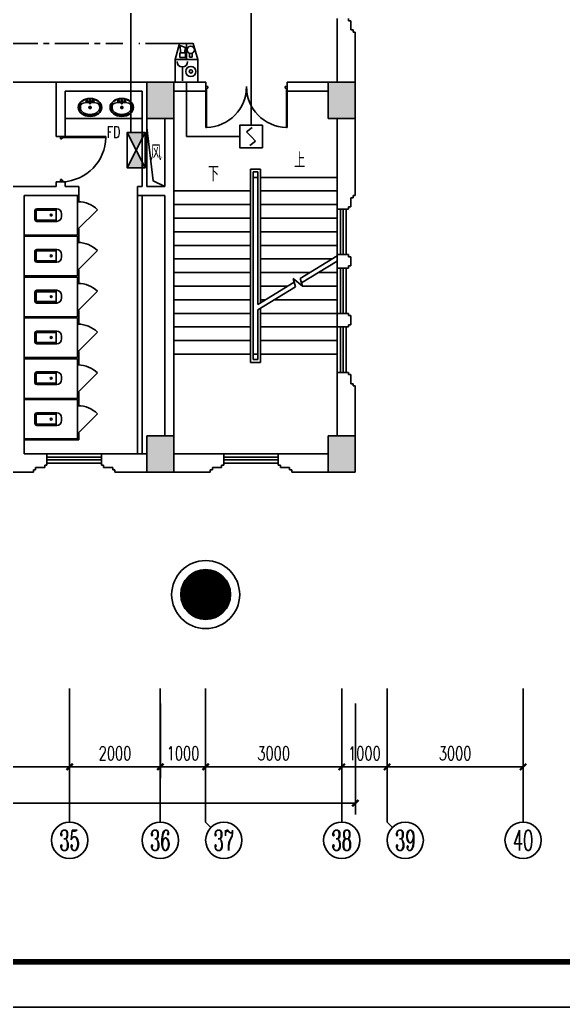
# Model space of a CAD drawing. Extents: x 190999 to 918899, y -200814 to 215286.
# Drawn here: x 630685 to 642670, y -12314 to 9461 of the extents above; entities that cross this region are included whole.
import ezdxf
from ezdxf.enums import TextEntityAlignment as Align

# ---------------------------------------------------------------- set-up
doc = ezdxf.new("R2010")
doc.units = 0
doc.header["$LTSCALE"] = 1000
doc.header["$MEASUREMENT"] = 0
doc.linetypes.add('CENTER2', pattern=[1.125, 0.75, -0.125, 0.125, -0.125])
doc.layers.get('Defpoints').update_dxf_attribs({"color": 1})
for name, color, linetype in [('00-EQUIP', 3, 'Continuous'), ('00-WIRE-4', 6, 'Continuous'), ('A-卫生间', 250, 'Continuous'), ('A-墙线', 2, 'Continuous'), ('A-外包装修', 250, 'Continuous'), ('A-外窗', 145, 'Continuous'), ('A-门', 167, 'Continuous'), ('AXIS', 3, 'Continuous'), ('AXIS_TEXT', 7, 'Continuous'), ('COLUMN', 2, 'Continuous'), ('DIM_SYMB', 3, 'Continuous'), ('PUB_HATCH', 250, 'Continuous'), ('PUB_TEXT', 7, 'Continuous'), ('STAIR', 5, 'Continuous'), ('图框', 189, 'Continuous'), ('房间名称', 7, 'Continuous'), ('暖通-风-说明', 3, 'Continuous'), ('洞口线', 165, 'Continuous')]:
    doc.layers.add(name, color=color, linetype=linetype)
doc.styles.add('_TCH_AXIS', font='COMPLEX', dxfattribs={"bigfont": 'GBCBIG'})
doc.styles.add('_TCH_DIM', font='SIMPLEX', dxfattribs={"bigfont": 'GBCBIG'})
doc.styles.add('COMPLEX', font='COMPLEX')
doc.styles.add('DIM_FONT', font='SIMPLEX', dxfattribs={"width": 0.7, "bigfont": 'GBCBIG'})
doc.styles.add('HZ-ZGBZ', font='romanc.shx', dxfattribs={"width": 0.65})
doc.styles.get("Standard").update_dxf_attribs({"font": 'simhei.ttf'})
doc.dimstyles.new('DIMN', dxfattribs={"dimtxt": 300, "dimasz": 100, "dimexe": 250, "dimexo": 300, "dimgap": 150, "dimtad": 1, "dimdec": 0, "dimzin": 0, "dimdsep": 46, "dimtxsty": 'DIM_FONT', "dimblk": 'ARCHTICK', "dimcen": 0.09, "dimclrt": 7, "dimazin": 2, "dimtfac": 1, "dimtdec": 0, "dimtix": 1, "dimtmove": 2, "dimatfit": 3, "dimfxl": 0, "dimtolj": 1, "dimtzin": 0, "dimarcsym": 0})

# ---------------------------------------------------------------- blocks, each defined once
blk = doc.blocks.new('TJAD_TK_A0')
at = {"layer": '图框'}
blk.add_line((973, -441.7), (2162, -441.7), dxfattribs=at)
at = {"layer": '图框', "const_width": 1.2}
blk.add_lwpolyline([(2152, -431.7), (2152, 389.3), (998, 389.3), (998, -431.7)], close=True, dxfattribs=at)
blk = doc.blocks.new('手盆')
at = {"layer": 'A-卫生间'}
for p, q in [((113, 12), (46, 16)), ((160, 0), (235, 0)), ((198, -37), (198, 38)), ((113, -11), (46, -16))]:
    blk.add_line(p, q, dxfattribs=at)
for centre, major_axis, ratio, start_param, end_param in [((198, 0), (0, 259), 0.763797, 3.141593, 9.424778), ((194, 0), (0, 259), 0.413212, 0.351725, 1.519021), ((106, 0), (0, 13.9), 0.9, 3.760941, 5.663837), ((194, 0), (0, 259), 0.413212, 1.620217, 2.789865)]:
    blk.add_ellipse(centre, major_axis=major_axis, ratio=ratio, start_param=start_param, end_param=end_param, dxfattribs=at)
for centre, major_axis in [((46, 0), (0, 15.8)), ((56, 71), (0, 20.6)), ((56, 71), (0, 15.6)), ((198, 0), (0, 23.4)), ((56, -71), (0, 20.6)), ((56, -71), (0, 15.6))]:
    blk.add_ellipse(centre, major_axis=major_axis, ratio=0.9, dxfattribs=at)
for points, knots in [([(198, -249), (204, -249), (211, -249), (228, -246), (239, -243), (260, -236), (270, -231), (290, -218), (299, -211), (317, -194), (325, -185), (340, -164), (347, -153), (360, -129), (365, -116), (374, -90), (378, -76), (383, -48), (385, -34), (387, -5), (387, 9), (385, 38), (383, 52), (377, 80), (373, 94), (364, 120), (358, 133), (345, 156), (338, 167), (323, 187), (314, 197), (296, 213), (287, 220), (267, 232), (257, 237), (236, 244), (225, 247), (204, 249), (193, 249), (171, 247), (161, 245), (140, 237), (129, 232), (110, 221), (100, 213), (82, 197), (74, 188), (58, 168), (51, 157), (38, 133), (32, 121), (23, 95), (19, 81), (13, 53), (11, 39), (9, 10), (9, -4), (10, -33), (12, -47), (18, -75), (21, -89), (30, -115), (36, -128), (48, -152), (55, -163), (70, -184), (78, -193), (96, -210), (105, -218), (125, -230), (135, -235), (156, -243), (167, -246), (184, -249), (191, -249), (198, -249)], [0, 0, 0, 0, 0.105369, 0.105369, 0.278747, 0.278747, 0.452125, 0.452125, 0.625504, 0.625504, 0.798882, 0.798882, 0.97226, 0.97226, 1.145639, 1.145639, 1.319017, 1.319017, 1.492395, 1.492395, 1.665774, 1.665774, 1.839152, 1.839152, 2.01253, 2.01253, 2.185909, 2.185909, 2.359287, 2.359287, 2.532665, 2.532665, 2.706044, 2.706044, 2.879422, 2.879422, 3.0528, 3.0528, 3.226179, 3.226179, 3.399557, 3.399557, 3.572935, 3.572935, 3.746313, 3.746313, 3.919692, 3.919692, 4.09307, 4.09307, 4.266448, 4.266448, 4.439827, 4.439827, 4.613205, 4.613205, 4.786583, 4.786583, 4.959962, 4.959962, 5.13334, 5.13334, 5.306718, 5.306718, 5.480097, 5.480097, 5.653475, 5.653475, 5.826853, 5.826853, 6.000232, 6.000232, 6.17361, 6.17361, 6.283185, 6.283185, 6.283185, 6.283185]), ([(119, -185), (121, -187), (123, -188), (130, -193), (135, -196), (146, -202), (152, -205), (163, -209), (169, -210), (180, -213), (186, -214), (194, -214), (196, -214), (198, -214), (204, -214), (209, -214), (222, -212), (229, -210), (241, -206), (245, -204), (254, -200), (259, -197), (269, -191), (275, -187), (286, -178), (291, -173), (300, -162), (304, -158), (314, -145), (319, -137), (327, -123), (329, -118), (334, -107), (336, -101), (341, -89), (343, -83), (346, -71), (348, -64), (351, -49), (352, -40), (354, -22), (355, -13), (355, 5), (355, 14), (354, 32), (352, 41), (349, 58), (348, 66), (343, 81), (341, 89), (335, 104), (332, 111), (326, 125), (322, 132), (314, 144), (310, 150), (301, 162), (296, 167), (287, 177), (281, 181), (272, 189), (267, 192), (256, 199), (250, 202), (238, 207), (233, 209), (223, 211), (217, 212), (205, 214), (198, 214), (186, 213), (181, 213), (171, 211), (166, 210), (151, 205), (141, 200), (128, 191), (123, 188), (119, 185)], [5.740897, 5.740897, 5.740897, 5.740897, 5.780874, 5.780874, 5.896829, 5.896829, 6.012784, 6.012784, 6.128739, 6.128739, 6.240697, 6.240697, 6.283185, 6.283185, 6.283185, 6.399826, 6.399826, 6.5409, 6.5409, 6.634, 6.634, 6.7271, 6.7271, 6.852188, 6.852188, 6.977276, 6.977276, 7.077377, 7.077377, 7.229977, 7.229977, 7.317389, 7.317389, 7.404801, 7.404801, 7.497094, 7.497094, 7.589386, 7.589386, 7.712334, 7.712334, 7.835281, 7.835281, 7.958228, 7.958228, 8.081175, 8.081175, 8.194983, 8.194983, 8.30879, 8.30879, 8.422598, 8.422598, 8.537599, 8.537599, 8.6526, 8.6526, 8.767602, 8.767602, 8.884432, 8.884432, 8.982435, 8.982435, 9.119467, 9.119467, 9.224191, 9.224191, 9.328914, 9.328914, 9.470087, 9.470087, 9.571187, 9.571187, 9.672288, 9.672288, 9.874489, 9.874489, 9.967059, 9.967059, 9.967059, 9.967059])]:
    blk.add_open_spline(points, degree=3, knots=knots, dxfattribs=at)
blk.add_point((46, 0), dxfattribs=at)
blk = doc.blocks.new('m1000')
at = {"layer": 'A-墙线'}
for p, q in [((0, 0), (0, 200)), ((1000, 0), (1000, 200))]:
    blk.add_line(p, q, dxfattribs=at)
at = {"layer": 'A-门'}
for p, q in [((0, 1100), (0, 100)), ((0, 1100), (20, 1100)), ((20, 1100), (20, 150)), ((0, 150), (30, 150)), ((0, 100), (50, 100)), ((30, 150), (30, 130)), ((30, 130), (50, 130)), ((50, 130), (50, 100)), ((950, 130), (950, 100)), ((970, 130), (950, 130)), ((1000, 100), (950, 100)), ((970, 150), (970, 130)), ((1000, 150), (970, 150)), ((1000, 150), (1000, 100))]:
    blk.add_line(p, q, dxfattribs=at)
blk.add_arc((0, 100), 1000, 2.866, 88.854, dxfattribs=at)
blk = doc.blocks.new('m1800')
at = {"layer": 'A-墙线'}
for p, q in [((-900, -100), (-900, 100)), ((900, -100), (900, 100))]:
    blk.add_line(p, q, dxfattribs=at)
at = {"layer": 'A-门'}
for p, q in [((-900, 900), (-900, 0)), ((-900, 900), (-880, 900)), ((-880, 900), (-880, 50)), ((880, 900), (880, 50)), ((900, 900), (880, 900)), ((900, 900), (900, 0)), ((-900, 50), (-870, 50)), ((-900, 0), (-850, 0)), ((-870, 50), (-870, 30)), ((-870, 30), (-850, 30)), ((-850, 30), (-850, 0)), ((850, 30), (850, 0)), ((870, 30), (850, 30)), ((900, 0), (850, 0)), ((870, 50), (870, 30)), ((900, 50), (870, 50))]:
    blk.add_line(p, q, dxfattribs=at)
for centre, start, end in [((-900, 0), 0, 88.7267), ((900, 0), 91.2733, 180)]:
    blk.add_arc(centre, 900, start, end, dxfattribs=at)
blk = doc.blocks.new('_ArchTick')
at = {"const_width": 0.5}
blk.add_lwpolyline([(-0.7, -0.7), (0.7, 0.7)], dxfattribs=at)
blk = doc.blocks.new('*D1090')
at = {"layer": 'AXIS', "color": 0, "lineweight": -2}
for p, q in [((638785, -5614), (638785, -7264)), ((641785, -5614), (641785, -7264)), ((638785, -7014), (641785, -7014))]:
    blk.add_line(p, q, dxfattribs=at)
at = {"layer": 'Defpoints', "color": 0}
for p in [(638785, -5314), (641785, -5314), (641785, -7014)]:
    blk.add_point(p, dxfattribs=at)
at = {"layer": 'AXIS', "color": 0, "lineweight": -2, "xscale": 100, "yscale": 100, "zscale": 100, "rotation": 180}
blk.add_blockref('_ArchTick', (638785, -7014), dxfattribs=at)
at = {"layer": 'AXIS', "color": 0, "lineweight": -2, "xscale": 100, "yscale": 100, "zscale": 100}
blk.add_blockref('_ArchTick', (641785, -7014), dxfattribs=at)
at = {"layer": 'AXIS', "color": 7, "insert": (640285, -6714), "char_height": 300, "attachment_point": 5, "style": 'DIM_FONT'}
blk.add_mtext('\\A1;3000', dxfattribs=at)
blk = doc.blocks.new('*D1091')
at = {"layer": 'AXIS', "color": 0, "lineweight": -2}
for p, q in [((637785, -5614), (637785, -7264)), ((638785, -5614), (638785, -7264)), ((637785, -7014), (638785, -7014))]:
    blk.add_line(p, q, dxfattribs=at)
at = {"layer": 'Defpoints', "color": 0}
for p in [(637785, -5314), (638785, -5314), (638785, -7014)]:
    blk.add_point(p, dxfattribs=at)
at = {"layer": 'AXIS', "color": 0, "lineweight": -2, "xscale": 100, "yscale": 100, "zscale": 100, "rotation": 180}
blk.add_blockref('_ArchTick', (637785, -7014), dxfattribs=at)
at = {"layer": 'AXIS', "color": 0, "lineweight": -2, "xscale": 100, "yscale": 100, "zscale": 100}
blk.add_blockref('_ArchTick', (638785, -7014), dxfattribs=at)
at = {"layer": 'AXIS', "color": 7, "insert": (638285, -6714), "char_height": 300, "attachment_point": 5, "style": 'DIM_FONT'}
blk.add_mtext('\\A1;1000', dxfattribs=at)
blk = doc.blocks.new('*D1092')
at = {"layer": 'AXIS', "color": 0, "lineweight": -2}
for p, q in [((634784, -5614), (634784, -7264)), ((637785, -5614), (637785, -7264)), ((634784, -7014), (637785, -7014))]:
    blk.add_line(p, q, dxfattribs=at)
at = {"layer": 'Defpoints', "color": 0}
for p in [(634784, -5314), (637785, -5314), (637785, -7014)]:
    blk.add_point(p, dxfattribs=at)
at = {"layer": 'AXIS', "color": 0, "lineweight": -2, "xscale": 100, "yscale": 100, "zscale": 100, "rotation": 180}
blk.add_blockref('_ArchTick', (634784, -7014), dxfattribs=at)
at = {"layer": 'AXIS', "color": 0, "lineweight": -2, "xscale": 100, "yscale": 100, "zscale": 100}
blk.add_blockref('_ArchTick', (637785, -7014), dxfattribs=at)
at = {"layer": 'AXIS', "color": 7, "insert": (636284, -6714), "char_height": 300, "attachment_point": 5, "style": 'DIM_FONT'}
blk.add_mtext('\\A1;3000', dxfattribs=at)
blk = doc.blocks.new('*D1093')
at = {"layer": 'AXIS', "color": 0, "lineweight": -2}
for p, q in [((633785, -5614), (633785, -7264)), ((634784, -5614), (634784, -7264)), ((633785, -7014), (633685, -7014)), ((633785, -7014), (634784, -7014)), ((634784, -7014), (634884, -7014))]:
    blk.add_line(p, q, dxfattribs=at)
at = {"layer": 'Defpoints', "color": 0}
for p in [(633785, -5314), (634784, -5314), (634784, -7014)]:
    blk.add_point(p, dxfattribs=at)
at = {"layer": 'AXIS', "color": 0, "lineweight": -2, "xscale": 100, "yscale": 100, "zscale": 100}
blk.add_blockref('_ArchTick', (633785, -7014), dxfattribs=at)
at = {"layer": 'AXIS', "color": 0, "lineweight": -2, "xscale": 100, "yscale": 100, "zscale": 100, "rotation": 180}
blk.add_blockref('_ArchTick', (634784, -7014), dxfattribs=at)
at = {"layer": 'AXIS', "color": 7, "insert": (634284, -6714), "char_height": 300, "attachment_point": 5, "style": 'DIM_FONT'}
blk.add_mtext('\\A1;1000', dxfattribs=at)
blk = doc.blocks.new('*D1094')
at = {"layer": 'AXIS', "color": 0, "lineweight": -2}
for p, q in [((631785, -5614), (631785, -7264)), ((633785, -5614), (633785, -7264)), ((631785, -7014), (633785, -7014))]:
    blk.add_line(p, q, dxfattribs=at)
at = {"layer": 'Defpoints', "color": 0}
for p in [(631785, -5314), (633785, -5314), (633785, -7014)]:
    blk.add_point(p, dxfattribs=at)
at = {"layer": 'AXIS', "color": 0, "lineweight": -2, "xscale": 100, "yscale": 100, "zscale": 100, "rotation": 180}
blk.add_blockref('_ArchTick', (631785, -7014), dxfattribs=at)
at = {"layer": 'AXIS', "color": 0, "lineweight": -2, "xscale": 100, "yscale": 100, "zscale": 100}
blk.add_blockref('_ArchTick', (633785, -7014), dxfattribs=at)
at = {"layer": 'AXIS', "color": 7, "insert": (632785, -6714), "char_height": 300, "attachment_point": 5, "style": 'DIM_FONT'}
blk.add_mtext('\\A1;2000', dxfattribs=at)
blk = doc.blocks.new('*D1095')
at = {"layer": 'AXIS', "color": 0, "lineweight": -2}
for p, q in [((627785, -5614), (627785, -7264)), ((631785, -5614), (631785, -7264)), ((627785, -7014), (631785, -7014))]:
    blk.add_line(p, q, dxfattribs=at)
at = {"layer": 'Defpoints', "color": 0}
for p in [(627785, -5314), (631785, -5314), (631785, -7014)]:
    blk.add_point(p, dxfattribs=at)
at = {"layer": 'AXIS', "color": 0, "lineweight": -2, "xscale": 100, "yscale": 100, "zscale": 100, "rotation": 180}
blk.add_blockref('_ArchTick', (627785, -7014), dxfattribs=at)
at = {"layer": 'AXIS', "color": 0, "lineweight": -2, "xscale": 100, "yscale": 100, "zscale": 100}
blk.add_blockref('_ArchTick', (631785, -7014), dxfattribs=at)
at = {"layer": 'AXIS', "color": 7, "insert": (629785, -6714), "char_height": 300, "attachment_point": 5, "style": 'DIM_FONT'}
blk.add_mtext('\\A1;4000', dxfattribs=at)
blk = doc.blocks.new('*D1105')
at = {"layer": 'AXIS', "color": 0, "lineweight": -2}
for p, q in [((564785, -5614), (564785, -8064)), ((638085, -5614), (638085, -8064)), ((564785, -7814), (638085, -7814))]:
    blk.add_line(p, q, dxfattribs=at)
at = {"layer": 'Defpoints', "color": 0}
for p in [(564785, -5314), (638085, -5314), (638085, -7814)]:
    blk.add_point(p, dxfattribs=at)
at = {"layer": 'AXIS', "color": 0, "lineweight": -2, "xscale": 100, "yscale": 100, "zscale": 100, "rotation": 180}
blk.add_blockref('_ArchTick', (564785, -7814), dxfattribs=at)
at = {"layer": 'AXIS', "color": 0, "lineweight": -2, "xscale": 100, "yscale": 100, "zscale": 100}
blk.add_blockref('_ArchTick', (638085, -7814), dxfattribs=at)
at = {"layer": 'AXIS', "color": 7, "insert": (601435, -7514), "char_height": 300, "attachment_point": 5, "style": 'DIM_FONT'}
blk.add_mtext('\\A1;73300', dxfattribs=at)
blk = doc.blocks.new('_YZH')
blk.add_circle((0, 0), 0.5)
at = {"layer": 'PUB_HATCH', "const_width": 0.5}
blk.add_lwpolyline([(-0.25, 0, 1), (0.25, 0, 1)], format="xyb", close=True, dxfattribs=at)
blk = doc.blocks.new('_AXISO')
blk.add_circle((0, 0), 0.5)
at = {"layer": 'AXIS_TEXT', "style": 'COMPLEX', "width": 1.041667}
blk.add_attdef('A', text='', height=0.56, dxfattribs=at).set_placement((-0.25, -0.28), (0.25, -0.28), align=Align.FIT)
blk = doc.blocks.new('$lvtry$00000200')
for p, q in [((-140, -40, 0), (-140, -480, 0)), ((-110, -40, 0), (-110, -470, 0)), ((100, 0, 0), (-100, 0, 0)), ((100, -30, 0), (-100, -30, 0)), ((110, -470, 0), (110, -40, 0)), ((140, -480, 0), (140, -40, 0)), ((140, -470, 0), (-140, -470, 0)), ((-30, -590, 0), (30, -590, 0))]:
    blk.add_line(p, q)
blk.add_circle((0, -359, 0), 20)
for centre, radius, start, end in [((-100, -40, 0), 40, 90, 180), ((-100, -40, 0), 10, 90, 180), ((100, -40, 0), 40, 0, 90), ((100, -40, 0), 10, 0, 90), ((-30, -480, 0), 110, 180, 270), ((30, -480, 0), 110, 270, 0)]:
    blk.add_arc(centre, radius, start, end)
blk.add_point((0, 0))
blk = doc.blocks.new('$DorLib2D$00000114')
at = {"color": 0}
blk.add_line((0.5, 0), (-0.207, 0.707), dxfattribs=at)
blk.add_arc((0.5, 0), 1, 135, 180, dxfattribs=at)
blk = doc.blocks.new('_LINKPT1')
at = {"color": 0}
blk.add_line((0, 0), (0, 0), dxfattribs=at)
blk = doc.blocks.new('3S1KCGW2')
for p, q in [((0.5, 0.5), (-0.5, 0.5)), ((-0.5, 0.5), (-0.5, -0.5)), ((0.5, -0.5), (0.5, 0.5)), ((-0.2, 0.2), (0.05, 0.4)), ((0, 0), (-0.2, 0.2)), ((0, 0), (0.2, -0.2)), ((0.2, -0.2), (-0.05, -0.4)), ((-0.5, -0.5), (0.5, -0.5))]:
    blk.add_line(p, q)
at = {"const_width": 0.04, "flags": 128}
blk.add_lwpolyline([(-0.5, -0.5), (-0.5, 0.5), (0.5, 0.5), (0.5, -0.5)], close=True, dxfattribs=at)
at = {"xscale": 0.002, "yscale": 0.002, "zscale": 0.002}
for p in [(0, 0.5), (-0.5, 0), (0.5, 0), (0, -0.5)]:
    blk.add_blockref('_LINKPT1', p, dxfattribs=at)
at = {"flags": 9}
blk.add_attdef('A', (0, 0), '', height=0.00002, dxfattribs=at)
blk = doc.blocks.new('3T1W6ZCM')
for p, q in [((0.5, 0.5), (-0.5, 0.5)), ((-0.5, 0.5), (-0.5, -0.5)), ((0.5, -0.5), (0.5, 0.5)), ((-0.178, 0.172), (-0.178, -0.443)), ((-0.5, -0.5), (0.5, -0.5))]:
    blk.add_line(p, q)
at = {"const_width": 0.04}
blk.add_lwpolyline([(-0.5, 0.5), (-0.5, -0.5), (0.5, -0.5), (0.5, 0.5)], close=True, dxfattribs=at)
for radius in [0.222, 0.074]:
    blk.add_circle((0.197, -0.03), radius)
blk.add_arc((-0.178, 0.403), 0.231, 180, 0)
at = {"xscale": 0.002, "yscale": 0.002, "zscale": 0.002}
for p in [(0, 0.5), (-0.5, 0), (0.5, 0), (0, -0.5)]:
    blk.add_blockref('_LINKPT1', p, dxfattribs=at)
at = {"flags": 9}
blk.add_attdef('A', (0, 0), '', height=0.00002, dxfattribs=at)
blk = doc.blocks.new('6A2OE7N0')
for p, q in [((-0.3, 0.35), (-0.5, -0.35)), ((0.3, 0.35), (-0.3, 0.35)), ((-0.246, -0.061), (-0.286, 0.259)), ((-0.286, 0.259), (-0.046, 0.179)), ((-0.046, 0.179), (-0.086, -0.061)), ((0, 0.35), (0, -0.35)), ((0.5, -0.35), (0.3, 0.35)), ((-0.5, -0.35), (0.5, -0.35)), ((-0.286, -0.061), (-0.286, -0.261)), ((-0.046, -0.061), (-0.286, -0.061)), ((-0.286, -0.261), (-0.046, -0.261)), ((-0.046, -0.261), (-0.046, -0.061)), ((0.13, -0.244), (0.13, -0.072)), ((0.25, -0.244), (0.13, -0.244)), ((0.25, -0.072), (0.25, -0.244))]:
    blk.add_line(p, q)
at = {"const_width": 0.04, "flags": 128}
blk.add_lwpolyline([(-0.5, -0.35), (-0.3, 0.35), (0.3, 0.35), (0.5, -0.35)], close=True, dxfattribs=at)
blk.add_circle((0.19, 0.076), 0.16)
at = {"xscale": 0.002, "yscale": 0.002, "zscale": 0.002}
for p in [(-0.4, 0), (0, 0.35), (0.4, 0), (0, -0.35)]:
    blk.add_blockref('_LINKPT1', p, dxfattribs=at)
at = {"flags": 9}
blk.add_attdef('A', (0, 0), '', height=0.00002, dxfattribs=at)
blk = doc.blocks.new('6H2KALM6')
for p, q in [((-0.78, 0.4), (0.78, -0.4)), ((0.78, 0.4), (-0.78, -0.4)), ((0.78, 0.4), (-0.78, 0.4)), ((-0.78, 0.4), (-0.78, -0.4)), ((0.78, -0.4), (0.78, 0.4)), ((-0.78, -0.4), (0.78, -0.4))]:
    blk.add_line(p, q)
at = {"const_width": 0.04}
blk.add_lwpolyline([(-0.78, 0.4), (-0.78, -0.4), (0.78, -0.4), (0.78, 0.4)], close=True, dxfattribs=at)
for points in [[(-0.78, 0.4), (0, 0), (-0.78, -0.4)], [(0.78, 0.4), (0, 0), (0.78, -0.4)]]:
    blk.add_solid(points)
at = {"xscale": 0.002, "yscale": 0.002, "zscale": 0.002}
for p in [(-0.78, 0), (0, 0.4), (0.78, 0), (0, -0.4)]:
    blk.add_blockref('_LINKPT1', p, dxfattribs=at)
at = {"flags": 9}
blk.add_attdef('A', (0, 0), '', height=0.00002, dxfattribs=at)

msp = doc.modelspace()

# ---------------------------------------------------------------- hatches: boundary and pattern name
at = {"layer": 'PUB_HATCH'}
for points in [[(633484.6, 7286.5), (634084.6, 7286.5), (634084.6, 8086.5), (633484.6, 8086.5)], [(637484.6, 7286.5), (638084.6, 7286.5), (638084.6, 8086.5), (637484.6, 8086.5)], [(633484.6, -513.5), (634084.6, -513.5), (634084.6, 286.5), (633484.6, 286.5)], [(637484.6, -513.5), (638084.6, -513.5), (638084.6, 286.5), (637484.6, 286.5)]]:
    msp.add_hatch(color=256, dxfattribs=at).paths.add_polyline_path(points)

# ---------------------------------------------------------------- linework, layer by layer
at = {"layer": '00-WIRE-4'}
for p, q in [((635784.6, 11286.5), (635784.6, 7136.5)), ((633134.6, 11036.5), (633134.6, 6976.5)), ((634359.6, 6886.5), (634359.6, 8086.5)), ((634359.6, 6886.5), (635534.6, 6886.5))]:
    msp.add_line(p, q, dxfattribs=at)
at = {"layer": '00-WIRE-4', "linetype": 'CENTER2'}
for p, q in [((624709.6, 8936.5), (632959.6, 8936.5)), ((634209.6, 8936.5), (633309.6, 8936.5))]:
    msp.add_line(p, q, dxfattribs=at)
at = {"layer": 'A-卫生间'}
for p, q in [((631484.6, 8086.5), (629984.6, 8086.5)), ((631684.6, 7286.5), (633384.6, 7286.5)), ((631959.6, 5586.5), (631959.6, 5449)), ((631984.6, 5586.5), (631959.6, 5586.5)), ((631959.6, 5449), (631984.6, 5449)), ((631984.6, 5449), (631984.6, 5586.5)), ((633284.6, 5586.5), (633284.6, -113.5)), ((633384.6, 5586.5), (633384.6, -113.5)), ((631984.6, 4849), (631959.6, 4849)), ((631959.6, 4849), (631959.6, 4711.5)), ((631984.6, 4686.5), (631984.6, 4849)), ((631959.6, 4711.5), (630784.6, 4711.5)), ((630784.6, 4686.5), (630784.6, 4711.5)), ((631959.6, 4686.5), (630784.6, 4686.5)), ((631959.6, 4686.5), (631959.6, 4549)), ((631984.6, 4549), (631984.6, 4686.5)), ((631959.6, 4549), (631984.6, 4549)), ((631984.6, 3949), (631959.6, 3949)), ((631959.6, 3949), (631959.6, 3811.5)), ((631984.6, 3786.5), (631984.6, 3949)), ((631959.6, 3811.5), (630784.6, 3811.5)), ((630784.6, 3786.5), (630784.6, 3811.5)), ((631959.6, 3786.5), (630784.6, 3786.5)), ((631959.6, 3786.5), (631959.6, 3649)), ((631984.6, 3649), (631984.6, 3786.5)), ((631959.6, 3649), (631984.6, 3649)), ((631984.6, 3049), (631959.6, 3049)), ((631959.6, 3049), (631959.6, 2911.5)), ((631984.6, 2886.5), (631984.6, 3049)), ((631959.6, 2911.5), (630784.6, 2911.5)), ((630784.6, 2886.5), (630784.6, 2911.5)), ((631959.6, 2886.5), (630784.6, 2886.5)), ((631959.6, 2886.5), (631959.6, 2749)), ((631984.6, 2749), (631984.6, 2886.5)), ((631959.6, 2749), (631984.6, 2749)), ((631959.6, 2011.5), (630784.6, 2011.5)), ((630784.6, 1986.5), (630784.6, 2011.5)), ((631959.6, 1986.5), (630784.6, 1986.5)), ((631984.6, 2149), (631959.6, 2149)), ((631959.6, 2149), (631959.6, 2011.5)), ((631959.6, 1986.5), (631959.6, 1849)), ((631984.6, 1986.5), (631984.6, 2149)), ((631984.6, 1849), (631984.6, 1986.5)), ((631959.6, 1849), (631984.6, 1849)), ((631959.6, 1111.5), (630784.6, 1111.5)), ((630784.6, 1086.5), (630784.6, 1111.5)), ((631984.6, 1249), (631959.6, 1249)), ((631959.6, 1249), (631959.6, 1111.5)), ((631984.6, 1086.5), (631984.6, 1249)), ((631959.6, 1086.5), (630784.6, 1086.5)), ((631959.6, 1086.5), (631959.6, 949)), ((631959.6, 949), (631984.6, 949)), ((631984.6, 949), (631984.6, 1086.5)), ((630784.6, 224), (631959.6, 224)), ((630784.6, 224), (630784.6, 199)), ((631984.6, 349), (631959.6, 349)), ((631959.6, 349), (631959.6, 224)), ((631984.6, 199), (631984.6, 349)), ((630784.6, 199), (631984.6, 199))]:
    msp.add_line(p, q, dxfattribs=at)
at = {"layer": 'A-墙线'}
for p, q in [((637684.6, 9486.5), (637684.6, 8086.5)), ((637934.6, 9436.5), (637934.6, 9486.5)), ((637984.6, 9436.5), (637934.6, 9436.5)), ((637984.6, 9236.5), (637984.6, 9436.5)), ((638034.6, 9236.5), (637984.6, 9236.5)), ((638034.6, 9186.5), (638034.6, 9236.5)), ((638084.6, 9186.5), (638034.6, 9186.5)), ((638084.6, 9186.5), (638084.6, 8086.5)), ((631484.6, 8086.5), (631484.6, 6886.5)), ((631484.6, 8086.5), (633484.6, 8086.5)), ((634784.6, 8086.5), (634084.6, 8086.5)), ((637484.6, 8086.5), (636584.6, 8086.5)), ((631684.6, 7886.5), (631684.6, 6886.5)), ((631684.6, 7886.5), (633384.6, 7886.5)), ((633384.6, 7886.5), (633384.6, 5786.5)), ((633484.6, 7886.5), (633484.6, 5786.5)), ((634784.6, 7886.5), (634084.6, 7886.5)), ((637484.6, 7886.5), (636584.6, 7886.5)), ((633884.6, 7286.5), (633884.6, 5786.5)), ((634084.6, 7286.5), (634084.6, 286.5)), ((637684.6, 7286.5), (637684.6, 5286.5)), ((638084.6, 7286.5), (638084.6, 5586.5)), ((631484.6, 5886.5), (631484.6, 5786.5)), ((631684.6, 5886.5), (631684.6, 5786.5)), ((631484.6, 5786.5), (629984.6, 5786.5)), ((631984.6, 5786.5), (631684.6, 5786.5)), ((631984.6, 5786.5), (631984.6, 5586.5)), ((633284.6, 5786.5), (633284.6, 5586.5)), ((633284.6, 5786.5), (633384.6, 5786.5)), ((633484.6, 5786.5), (633884.6, 5786.5)), ((630784.6, 5586.5), (630784.6, -113.5)), ((631984.6, 5586.5), (630784.6, 5586.5)), ((633284.6, 5586.5), (633884.6, 5586.5)), ((633884.6, 5586.5), (633884.6, 286.5)), ((638034.6, 5536.5), (637984.6, 5536.5)), ((637984.6, 5536.5), (637984.6, 5336.5)), ((638084.6, 5586.5), (638034.6, 5586.5)), ((638034.6, 5586.5), (638034.6, 5536.5)), ((637934.6, 5286.5), (637684.6, 5286.5)), ((637934.6, 5336.5), (637934.6, 5286.5)), ((637984.6, 5336.5), (637934.6, 5336.5)), ((637684.6, 3986.5), (637684.6, 4286.5)), ((637934.6, 4286.5), (637684.6, 4286.5)), ((637934.6, 4236.5), (637934.6, 4286.5)), ((637984.6, 4236.5), (637934.6, 4236.5)), ((637984.6, 4036.5), (637984.6, 4236.5)), ((637934.6, 3986.5), (637684.6, 3986.5)), ((637934.6, 4036.5), (637934.6, 3986.5)), ((637984.6, 4036.5), (637934.6, 4036.5)), ((637684.6, 2686.5), (637684.6, 2986.5)), ((637934.6, 2986.5), (637684.6, 2986.5)), ((637934.6, 2936.5), (637934.6, 2986.5)), ((637984.6, 2936.5), (637934.6, 2936.5)), ((637984.6, 2736.5), (637984.6, 2936.5)), ((637934.6, 2686.5), (637684.6, 2686.5)), ((637934.6, 2736.5), (637934.6, 2686.5)), ((637984.6, 2736.5), (637934.6, 2736.5)), ((637684.6, 1986.5), (637684.6, 286.5)), ((637934.6, 1686.5), (637684.6, 1686.5)), ((637934.6, 1636.5), (637934.6, 1686.5)), ((637984.6, 1636.5), (637934.6, 1636.5)), ((637984.6, 1436.5), (637984.6, 1636.5)), ((638034.6, 1436.5), (637984.6, 1436.5)), ((638034.6, 1386.5), (638034.6, 1436.5)), ((638084.6, 1386.5), (638034.6, 1386.5)), ((638084.6, 1386.5), (638084.6, 286.5)), ((631284.6, -113.5), (630784.6, -113.5)), ((631284.6, -363.5), (631284.6, -113.5)), ((633484.6, -113.5), (632484.6, -113.5)), ((632484.6, -363.5), (632484.6, -113.5)), ((635184.6, -113.5), (634084.6, -113.5)), ((635184.6, -363.5), (635184.6, -113.5)), ((637484.6, -113.5), (636384.6, -113.5)), ((636384.6, -363.5), (636384.6, -113.5)), ((631034.6, -463.5), (631034.6, -413.5)), ((631034.6, -413.5), (631234.6, -413.5)), ((631234.6, -363.5), (631284.6, -363.5)), ((631234.6, -413.5), (631234.6, -363.5)), ((632534.6, -363.5), (632484.6, -363.5)), ((632534.6, -413.5), (632534.6, -363.5)), ((632734.6, -413.5), (632534.6, -413.5)), ((632734.6, -463.5), (632734.6, -413.5)), ((634934.6, -463.5), (634934.6, -413.5)), ((634934.6, -413.5), (635134.6, -413.5)), ((635134.6, -363.5), (635184.6, -363.5)), ((635134.6, -413.5), (635134.6, -363.5)), ((636434.6, -363.5), (636384.6, -363.5)), ((636434.6, -413.5), (636434.6, -363.5)), ((636634.6, -413.5), (636434.6, -413.5)), ((636634.6, -463.5), (636634.6, -413.5)), ((630984.6, -513.5), (630384.6, -513.5)), ((630984.6, -513.5), (630984.6, -463.5)), ((630984.6, -463.5), (631034.6, -463.5)), ((632784.6, -463.5), (632734.6, -463.5)), ((632784.6, -513.5), (632784.6, -463.5)), ((633484.6, -513.5), (632784.6, -513.5)), ((634884.6, -513.5), (634084.6, -513.5)), ((634884.6, -513.5), (634884.6, -463.5)), ((634884.6, -463.5), (634934.6, -463.5)), ((636684.6, -463.5), (636634.6, -463.5)), ((636684.6, -513.5), (636684.6, -463.5)), ((637484.6, -513.5), (636684.6, -513.5))]:
    msp.add_line(p, q, dxfattribs=at)
at = {"layer": 'A-外包装修'}
msp.add_circle((634784.6, -3213.5), 750, dxfattribs=at)
at = {"layer": 'A-外窗'}
for p, q in [((637684.6, 4286.5), (637684.6, 5286.5)), ((637754.6, 4286.5), (637754.6, 5286.5)), ((637814.6, 4286.5), (637814.6, 5286.5)), ((637884.6, 4286.5), (637884.6, 5286.5)), ((637684.6, 2986.5), (637684.6, 3986.5)), ((637754.6, 2986.5), (637754.6, 3986.5)), ((637814.6, 2986.5), (637814.6, 3986.5)), ((637884.6, 2986.5), (637884.6, 3986.5)), ((637684.6, 1686.5), (637684.6, 2686.5)), ((637754.6, 1686.5), (637754.6, 2686.5)), ((637814.6, 1686.5), (637814.6, 2686.5)), ((637884.6, 1686.5), (637884.6, 2686.5)), ((632484.6, -113.5), (631284.6, -113.5)), ((632484.6, -183.5), (631284.6, -183.5)), ((635184.6, -113.5), (636384.6, -113.5)), ((635184.6, -183.5), (636384.6, -183.5)), ((632484.6, -243.5), (631284.6, -243.5)), ((632484.6, -313.5), (631284.6, -313.5)), ((635184.6, -243.5), (636384.6, -243.5)), ((635184.6, -313.5), (636384.6, -313.5))]:
    msp.add_line(p, q, dxfattribs=at)
at = {"layer": 'A-门'}
for p, q in [((631959.6, 4849), (631959.6, 5449)), ((631959.6, 3949), (631959.6, 4549)), ((631959.6, 3049), (631959.6, 3649)), ((631959.6, 2149), (631959.6, 2749)), ((631959.6, 1249), (631959.6, 1849)), ((631959.6, 349), (631959.6, 949))]:
    msp.add_line(p, q, dxfattribs=at)
at = {"layer": 'AXIS'}
for p, q in [((631784.6, -5283.5), (631784.6, -8232.6)), ((633784.6, -5283.5), (633784.6, -8232.6)), ((634784.1, -5283.5), (634784.1, -8232.6)), ((637784.6, -5283.5), (637784.6, -8232.6)), ((638785, -5283.5), (638785, -8232.6)), ((641784.6, -5283.5), (641784.6, -8232.6)), ((634901.3, -8349.8), (634784.1, -8232.6)), ((638902.2, -8349.8), (638785, -8232.6))]:
    msp.add_line(p, q, dxfattribs=at)
at = {"layer": 'COLUMN'}
for p, q in [((634084.6, 8086.5), (633484.6, 8086.5)), ((633484.6, 8086.5), (633484.6, 7286.5)), ((634084.6, 7286.5), (634084.6, 8086.5)), ((638084.6, 8086.5), (637484.6, 8086.5)), ((637484.6, 8086.5), (637484.6, 7286.5)), ((638084.6, 7286.5), (638084.6, 8086.5)), ((633484.6, 7286.5), (634084.6, 7286.5)), ((637484.6, 7286.5), (638084.6, 7286.5)), ((634084.6, 286.5), (633484.6, 286.5)), ((633484.6, 286.5), (633484.6, -513.5)), ((634084.6, -513.5), (634084.6, 286.5)), ((638084.6, 286.5), (637484.6, 286.5)), ((637484.6, 286.5), (637484.6, -513.5)), ((638084.6, -513.5), (638084.6, 286.5)), ((633484.6, -513.5), (634084.6, -513.5)), ((637484.6, -513.5), (638084.6, -513.5))]:
    msp.add_line(p, q, dxfattribs=at)
at = {"layer": 'DIM_SYMB'}
for points in [[(636839.6, 5986.5, 0, 0, 0), (636839.6, 4179, 80, 0, 0), (636839.6, 3879, 0, 0, 0)], [(634929.6, 5686.5, 0, 0, 0), (634929.6, 881.6, 0, 0, 0), (636839.6, 881.6, 0, 0, 0), (636839.6, 3111.7, 80, 0, 0), (636839.6, 3411.7, 0, 0, 0)]]:
    msp.add_lwpolyline(points, format="xyseb", dxfattribs=at)
at = {"layer": 'STAIR'}
for p, q in [((635774.6, 1906.5), (635774.6, 6166.5)), ((635774.6, 6166.5), (635994.6, 6166.5)), ((635834.6, 1966.5), (635834.6, 6106.5)), ((635834.6, 6106.5), (635934.6, 6106.5)), ((635934.6, 6106.5), (635934.6, 3182.1)), ((635994.6, 6166.5), (635994.6, 3218.8)), ((635934.6, 5986.5), (635834.6, 5986.5)), ((635834.6, 5986.5), (635834.6, 5686.5)), ((635934.6, 5986.5), (635934.6, 3182.1)), ((637684.6, 5986.5), (635994.6, 5986.5)), ((637684.6, 5986.5), (637684.6, 4254.3)), ((634084.6, 2086.5), (634084.6, 5686.5)), ((634084.6, 5686.5), (635774.6, 5686.5)), ((635834.6, 2086.5), (635834.6, 5686.5)), ((637684.6, 5686.5), (635994.6, 5686.5)), ((634084.6, 5386.5), (635774.6, 5386.5)), ((637684.6, 5386.5), (635994.6, 5386.5)), ((634084.6, 5086.5), (635774.6, 5086.5)), ((637684.6, 5086.5), (635994.6, 5086.5)), ((634084.6, 4786.5), (635774.6, 4786.5)), ((637684.6, 4786.5), (635994.6, 4786.5)), ((634084.6, 4486.5), (635774.6, 4486.5)), ((637684.6, 4486.5), (635994.6, 4486.5)), ((634084.6, 4186.5), (635774.6, 4186.5)), ((637573.9, 4186.5), (635994.6, 4186.5)), ((637684.6, 4254.3), (636871.5, 3756.1)), ((637684.6, 4137), (636900.9, 3656.9)), ((637684.6, 4137), (637684.6, 2086.5)), ((634084.6, 3886.5), (635774.6, 3886.5)), ((637084.2, 3886.5), (635994.6, 3886.5)), ((636922.1, 3585), (636711.7, 3752.5)), ((636711.7, 3752.5), (636764.7, 3573.4)), ((636871.5, 3756.1), (636922.1, 3585)), ((637684.6, 3886.5), (637275.7, 3886.5)), ((634084.6, 3586.5), (635774.6, 3586.5)), ((636735.3, 3672.7), (635934.6, 3182.1)), ((636764.7, 3573.4), (635934.6, 3064.8)), ((636594.6, 3586.5), (635994.6, 3586.5)), ((637684.6, 3586.5), (636921.7, 3586.5)), ((634084.6, 3286.5), (635774.6, 3286.5)), ((636105, 3286.5), (635994.6, 3286.5)), ((637684.6, 3286.5), (636296.4, 3286.5)), ((635934.6, 3064.8), (635934.6, 2086.5)), ((635934.6, 3064.8), (635934.6, 1966.5)), ((635994.6, 3101.6), (635994.6, 1906.5)), ((634084.6, 2986.5), (635774.6, 2986.5)), ((637684.6, 2986.5), (635994.6, 2986.5)), ((634084.6, 2686.5), (635774.6, 2686.5)), ((637684.6, 2686.5), (635994.6, 2686.5)), ((634084.6, 2386.5), (635774.6, 2386.5)), ((637684.6, 2386.5), (635994.6, 2386.5)), ((634084.6, 2086.5), (635774.6, 2086.5)), ((635934.6, 2086.5), (635834.6, 2086.5)), ((635934.6, 1966.5), (635834.6, 1966.5)), ((637684.6, 2086.5), (635994.6, 2086.5)), ((635994.6, 1906.5), (635774.6, 1906.5))]:
    msp.add_line(p, q, dxfattribs=at)
at = {"layer": '洞口线', "ltscale": 2}
msp.add_lwpolyline([(633884.6, 5786.5), (633625.1, 5911.7), (633484.6, 7086.5)], dxfattribs=at)

# ---------------------------------------------------------------- block references
at = {"rotation": 270}
for p in [(632234.6, 7726.5), (632934.6, 7726.5)]:
    msp.add_blockref('手盆', p, dxfattribs=at)
at = {"layer": '00-EQUIP', "xscale": 500, "yscale": 500, "zscale": 500}
for name, p in [('6A2OE7N0', (634359.6, 8761.5)), ('3T1W6ZCM', (634359.6, 8336.5)), ('3S1KCGW2', (635784.6, 6886.5))]:
    msp.add_blockref(name, p, dxfattribs=at)
at = {"layer": '00-EQUIP', "xscale": 500, "yscale": 500, "zscale": 500, "rotation": 90}
msp.add_blockref('6H2KALM6', (633250.3, 6586.5), dxfattribs=at)
at = {"layer": 'A-卫生间', "yscale": -0.9999999999999998, "rotation": 270.0000000010646}
for p in [(631018.9, 5155.2, 0), (631018.9, 4255.2, 0), (631018.9, 3355.2, 0), (631018.9, 2455.2, 0), (631018.9, 1555.2, 0), (631018.9, 655.2, 0)]:
    msp.add_blockref('$lvtry$00000200', p, dxfattribs=at)
at = {"layer": 'A-门'}
for name, p, rotation in [('m1800', (635684.6, 7986.5), 180), ('m1000', (631484.6, 6886.5), 270)]:
    msp.add_blockref(name, p, dxfattribs=dict(at, rotation=rotation))
at = {"layer": 'A-门', "xscale": -600, "yscale": -600, "zscale": 25, "rotation": 90}
for p in [(631972.1, 5149), (631972.1, 4249), (631972.1, 3349), (631972.1, 2449), (631972.1, 1549), (631972.1, 649)]:
    msp.add_blockref('$DorLib2D$00000114', p, dxfattribs=at)
at = {"layer": 'AXIS'}
ref = msp.add_blockref('_AXISO', (631784.6, -8632.6), dxfattribs=dict(at, xscale=800, yscale=800, zscale=800))
ref.add_attrib('A', '35', dxfattribs={"layer": 'AXIS_TEXT', "height": 452.55, "style": '_TCH_AXIS', "width": 0.636364}).set_placement((631558.3, -8858.9), (632010.9, -8858.9), align=Align.FIT)
ref = msp.add_blockref('_AXISO', (633784.6, -8632.6), dxfattribs=dict(at, xscale=800, yscale=800, zscale=800))
ref.add_attrib('A', '36', dxfattribs={"layer": 'AXIS_TEXT', "height": 452.55, "style": '_TCH_AXIS', "width": 0.636364}).set_placement((633558.3, -8858.9), (634010.9, -8858.9), align=Align.FIT)
ref = msp.add_blockref('_AXISO', (635184.1, -8632.6), dxfattribs=dict(at, xscale=800, yscale=800, zscale=800))
ref.add_attrib('A', '37', dxfattribs={"layer": 'AXIS_TEXT', "height": 452.55, "style": '_TCH_AXIS', "width": 0.636364}).set_placement((634957.9, -8858.9), (635410.4, -8858.9), align=Align.FIT)
ref = msp.add_blockref('_AXISO', (637784.6, -8632.6), dxfattribs=dict(at, xscale=800, yscale=800, zscale=800))
ref.add_attrib('A', '38', dxfattribs={"layer": 'AXIS_TEXT', "height": 452.55, "style": '_TCH_AXIS', "width": 0.636364}).set_placement((637558.3, -8858.9), (638010.9, -8858.9), align=Align.FIT)
ref = msp.add_blockref('_AXISO', (639185, -8632.6), dxfattribs=dict(at, xscale=800, yscale=800, zscale=800))
ref.add_attrib('A', '39', dxfattribs={"layer": 'AXIS_TEXT', "height": 452.55, "style": '_TCH_AXIS', "width": 0.636364}).set_placement((638958.7, -8858.9), (639411.3, -8858.9), align=Align.FIT)
ref = msp.add_blockref('_AXISO', (641784.6, -8632.6), dxfattribs=dict(at, xscale=800, yscale=800, zscale=800))
ref.add_attrib('A', '40', dxfattribs={"layer": 'AXIS_TEXT', "height": 452.55, "style": '_TCH_AXIS', "width": 0.6}).set_placement((641558.3, -8858.9), (642010.9, -8858.9), align=Align.FIT)
at = {"layer": 'COLUMN', "xscale": 1099.999999996329, "yscale": 1099.999999996329, "zscale": 1099.999999996329}
msp.add_blockref('_YZH', (634784.6, -3213.5), dxfattribs=at)
at = {"layer": '图框', "xscale": 100, "yscale": 100, "zscale": 100}
msp.add_blockref('TJAD_TK_A0', (450398.6, 31856.8), dxfattribs=at)

# ---------------------------------------------------------------- texts
at = {"layer": 'PUB_TEXT', "style": '_TCH_DIM'}
for s, p in [('上', (636735.3, 6196.5)), ('下', (634834.6, 5896.5))]:
    msp.add_text(s, height=337.6, dxfattribs=at).set_placement(p)
at = {"layer": '房间名称', "style": '_TCH_DIM'}
msp.add_text('风', height=337.6, dxfattribs=at).set_placement((633569.1, 6364.3))
at = {"layer": '暖通-风-说明', "style": 'HZ-ZGBZ', "width": 0.7}
msp.add_text('FD', height=250, dxfattribs=at).set_placement((632606.8, 6860.7))

# ---------------------------------------------------------------- dimensions: what is measured, and where the dimension line sits
at = {"layer": 'AXIS'}
for p1, p2, distance, picture, middle in [((564784.6, -5313.5), (638084.6, -5313.5), -2500, '*D1105', (601434.6, -7513.5)), ((627784.6, -5313.5), (631784.6, -5313.5), -1700, '*D1095', (629784.6, -6713.5)), ((631784.6, -5313.5), (633784.6, -5313.5), -1700, '*D1094', (632784.6, -6713.5)), ((633784.5799, -5313.5186), (634784.1331, -5313.5186), -1700, '*D1093', (634284.3565, -6713.5186)), ((634784.1331, -5313.5186), (637784.5799, -5313.5186), -1700, '*D1092', (636284.3565, -6713.5186)), ((637784.6, -5313.5), (638785, -5313.5), -1700, '*D1091', (638284.8, -6713.5)), ((638785, -5313.5), (641784.6, -5313.5), -1700, '*D1090', (640284.8, -6713.5))]:
    dim = msp.add_aligned_dim(p1=p1, p2=p2, distance=distance, dimstyle='DIMN', dxfattribs=at)
    dim.commit()
    dim.dimension.update_dxf_attribs({"geometry": picture, "text_midpoint": middle})

doc.saveas('drawing.dxf')
